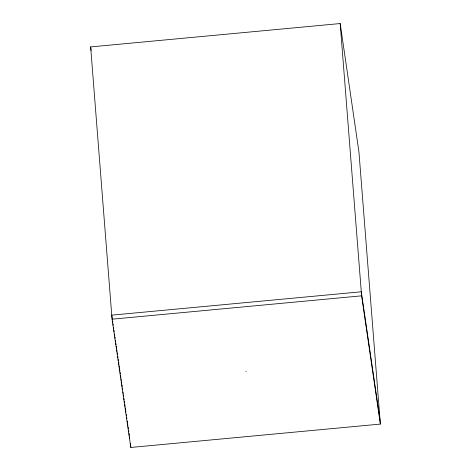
<?xml version="1.0" encoding="UTF-8"?>
<svg xmlns="http://www.w3.org/2000/svg" width="471" height="471" viewBox="0 0 471 471"><rect width="100%" height="100%" fill="white"/><g stroke="black" fill="none" stroke-linecap="round" stroke-linejoin="round"><path stroke-width="0.71" d="M90.644 46.912L340.18 23.55L358.931 151.809L380.356 424.088L130.82 447.45L112.069 319.191L90.644 46.912L91.168 50.532M112.069 319.191L361.61 295.835L380.356 424.088M245.827 371.678L246.215 371.643M380.038 420.044L361.292 291.785L111.751 315.146L112.281 318.773M112.598 320.945L112.81 322.394M113.022 323.842L113.234 325.29M113.552 327.463L113.764 328.917M113.976 330.365L114.188 331.814M114.506 333.986L114.718 335.434M114.93 336.883L115.142 338.337M115.46 340.509L115.672 341.958M115.884 343.406L116.096 344.854M116.308 346.303L116.625 348.481M116.837 349.929L117.049 351.378M117.261 352.826L117.473 354.274M117.791 356.453L118.003 357.901M118.215 359.349L118.427 360.798M118.639 362.246L118.957 364.419M119.169 365.873L119.381 367.321M119.593 368.769L119.911 370.942M120.123 372.39L120.335 373.839M120.547 375.293L120.864 377.465M121.076 378.914L121.288 380.362M121.5 381.81L121.712 383.259M121.918 384.713L122.236 386.885M122.448 388.334L122.66 389.782M122.978 391.954L123.19 393.403M123.402 394.857L123.614 396.305M123.932 398.478L124.144 399.926M124.356 401.374L124.568 402.823M124.78 404.277L125.098 406.449M125.31 407.898L125.521 409.346M125.733 410.794L125.945 412.243M126.263 414.421L126.475 415.869M126.687 417.318L126.899 418.766M127.217 420.939L127.429 422.387M127.641 423.841L127.853 425.289M128.065 426.738L128.383 428.91M128.595 430.359L128.807 431.807M129.019 433.261L129.337 435.434M129.549 436.882L129.761 438.33M340.18 23.55L361.61 295.835M130.502 443.405L130.82 447.45"/></g></svg>
